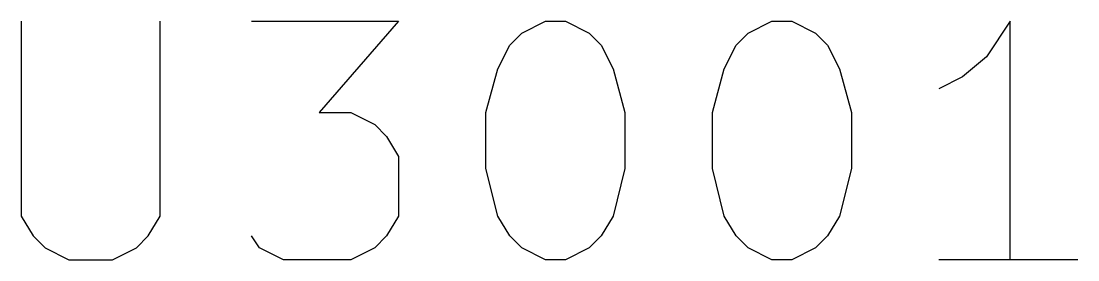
# Model space of a CAD drawing. Extents: x 10 to 287, y -200 to -10.
# Drawn here: x 161.75 to 168.5, y -46.96 to -45.44 of the extents above; entities that cross this region are included whole.
import ezdxf

# ---------------------------------------------------------------- set-up
doc = ezdxf.new("R2010")
doc.units = 0
doc.header["$MEASUREMENT"] = 0

msp = doc.modelspace()

# ---------------------------------------------------------------- linework, layer by layer
at = {"layer": 'Cyan 2'}
for p, q in [((161.747, -45.4406), (161.747, -46.6852)), ((162.636, -46.6852), (162.636, -45.4406)), ((163.22, -45.4406), (164.16, -45.4406)), ((164.16, -45.4406), (163.652, -46.0248)), ((164.948, -45.5168), (165.1, -45.4406)), ((165.1, -45.4406), (165.227, -45.4406)), ((165.227, -45.4406), (165.379, -45.5168)), ((166.395, -45.5168), (166.548, -45.4406)), ((166.548, -45.4406), (166.675, -45.4406)), ((166.675, -45.4406), (166.827, -45.5168)), ((168.072, -45.4406), (167.919, -45.6692)), ((168.072, -46.9646), (168.072, -45.4406)), ((164.871, -45.593), (164.948, -45.5168)), ((165.379, -45.5168), (165.456, -45.593)), ((166.319, -45.593), (166.395, -45.5168)), ((166.827, -45.5168), (166.903, -45.593)), ((164.795, -45.7454), (164.871, -45.593)), ((165.456, -45.593), (165.532, -45.7454)), ((166.243, -45.7454), (166.319, -45.593)), ((166.903, -45.593), (166.98, -45.7454)), ((167.919, -45.6692), (167.767, -45.7962)), ((164.719, -46.0248), (164.795, -45.7454)), ((165.532, -45.7454), (165.608, -46.0248)), ((166.167, -46.0248), (166.243, -45.7454)), ((166.98, -45.7454), (167.056, -46.0248)), ((167.767, -45.7962), (167.615, -45.8724)), ((163.652, -46.0248), (163.855, -46.0248)), ((163.855, -46.0248), (164.008, -46.101)), ((164.719, -46.3804), (164.719, -46.0248)), ((165.608, -46.0248), (165.608, -46.3804)), ((166.167, -46.3804), (166.167, -46.0248)), ((167.056, -46.0248), (167.056, -46.3804)), ((164.008, -46.101), (164.084, -46.1772)), ((164.084, -46.1772), (164.16, -46.3042)), ((164.16, -46.3042), (164.16, -46.6852)), ((164.795, -46.6852), (164.719, -46.3804)), ((165.608, -46.3804), (165.532, -46.6852)), ((166.243, -46.6852), (166.167, -46.3804)), ((167.056, -46.3804), (166.98, -46.6852)), ((161.747, -46.6852), (161.823, -46.8122)), ((162.56, -46.8122), (162.636, -46.6852)), ((164.16, -46.6852), (164.084, -46.8122)), ((164.871, -46.8122), (164.795, -46.6852)), ((165.532, -46.6852), (165.456, -46.8122)), ((166.319, -46.8122), (166.243, -46.6852)), ((166.98, -46.6852), (166.903, -46.8122)), ((161.823, -46.8122), (161.9, -46.8884)), ((162.484, -46.8884), (162.56, -46.8122)), ((163.271, -46.8884), (163.22, -46.8122)), ((164.084, -46.8122), (164.008, -46.8884)), ((164.948, -46.8884), (164.871, -46.8122)), ((165.456, -46.8122), (165.379, -46.8884)), ((166.395, -46.8884), (166.319, -46.8122)), ((166.903, -46.8122), (166.827, -46.8884)), ((161.9, -46.8884), (162.052, -46.9646)), ((162.331, -46.9646), (162.484, -46.8884)), ((163.424, -46.9646), (163.271, -46.8884)), ((164.008, -46.8884), (163.855, -46.9646)), ((165.1, -46.9646), (164.948, -46.8884)), ((165.379, -46.8884), (165.227, -46.9646)), ((166.548, -46.9646), (166.395, -46.8884)), ((166.827, -46.8884), (166.675, -46.9646)), ((162.052, -46.9646), (162.331, -46.9646)), ((163.855, -46.9646), (163.424, -46.9646)), ((165.227, -46.9646), (165.1, -46.9646)), ((166.675, -46.9646), (166.548, -46.9646)), ((168.504, -46.9646), (167.615, -46.9646))]:
    msp.add_line(p, q, dxfattribs=at)

doc.saveas('drawing.dxf')
